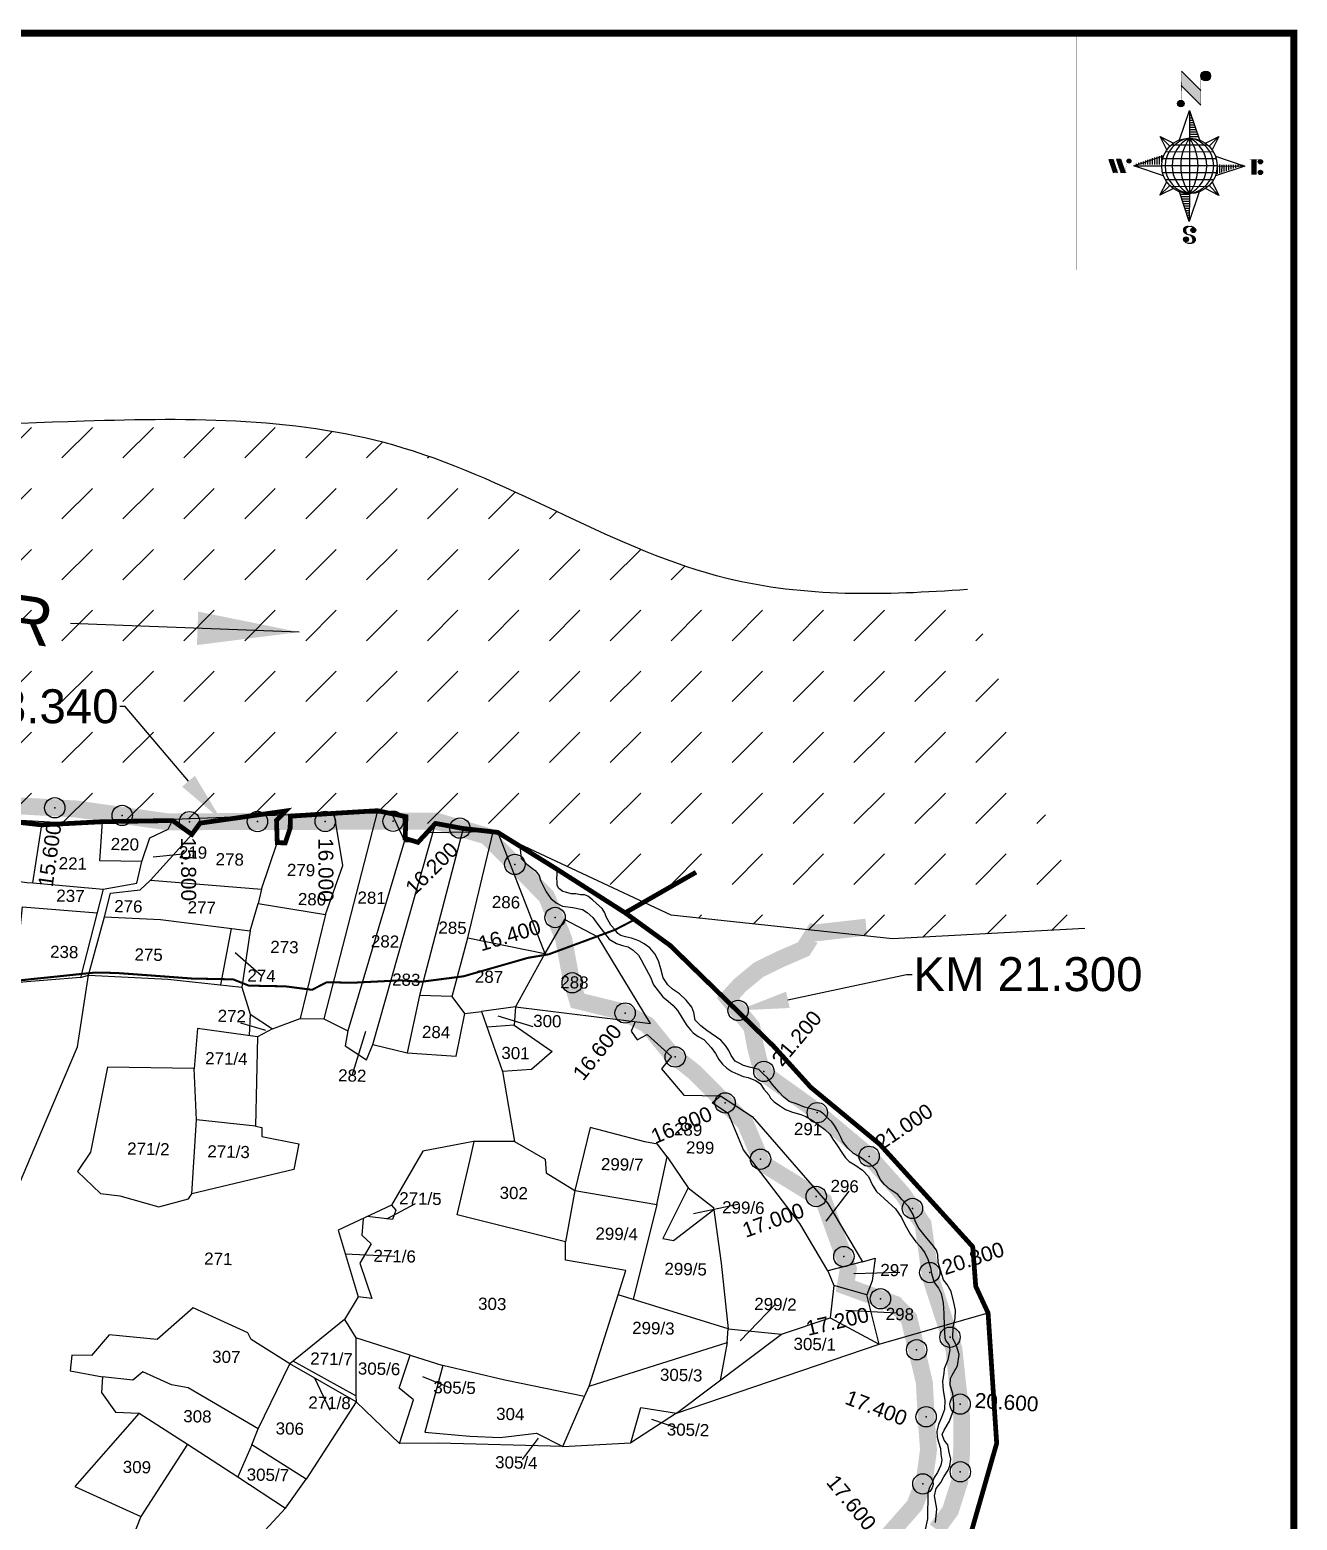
# Model space of a CAD drawing. Header units: millimetres. Extents: x 357738 to 363635, y 1840548 to 1846702.
# Drawn here: x 361767 to 363635, y 1844505 to 1846702 of the extents above; entities that cross this region are included whole.
import ezdxf
from ezdxf import colors
from ezdxf.entities.mleader import LeaderData, LeaderLine
from ezdxf.enums import TextEntityAlignment as Align
from ezdxf.math import Vec2, Vec3

# ---------------------------------------------------------------- set-up
doc = ezdxf.new("R2010")
doc.units = ezdxf.units.MM
doc.header["$PDMODE"] = 32
doc.header["$PDSIZE"] = 30
for name, color, linetype in [('BND', 6, 'Continuous'), ('bord', 1, 'Continuous'), ('CSMark', 72, 'Continuous'), ('FRL', 3, 'Continuous'), ('Plot', 7, 'Continuous'), ('ROADS', 50, 'Continuous'), ('STREAM', 4, 'Continuous'), ('TEXT', 7, 'Continuous')]:
    doc.layers.add(name, color=color, linetype=linetype)
doc.styles.get("Standard").update_dxf_attribs({"font": 'arial.ttf'})
doc.dimstyles.get("Standard").update_dxf_attribs({"dimtxt": 0.18, "dimasz": 0.18, "dimexe": 0.18, "dimexo": 0.0625, "dimgap": 0.09, "dimtad": 0, "dimtih": 1, "dimtoh": 1, "dimdec": 4, "dimzin": 0, "dimdsep": 46, "dimtxsty": 'Standard', "dimcen": 0.09, "dimadec": 0, "dimazin": 0, "dimtfac": 1, "dimtdec": 4, "dimtofl": 0, "dimtmove": 0, "dimatfit": 3, "dimfxl": 1, "dimtolj": 1, "dimtzin": 0, "dimarcsym": 0})
pattern_1 = [(267.297113149, (-8720374.938, 50637915.138), (10.5367255337, -0.497431438), [])]
pattern_2 = [(357.297113149, (-8720374.938, 50637915.138), (0.497431438, 10.5367255337), [])]

# ---------------------------------------------------------------- blocks, each defined once
blk = doc.blocks.new('*X12')
at = {"color": 0, "linetype": 'Continuous'}
for p, q in [((6321.56, 239.21), (6322.58, 240.23)), ((6321.57, 239.39), (6322.52, 240.35)), ((6321.58, 239.58), (6322.47, 240.46)), ((6321.59, 239.95), (6322.35, 240.7)), ((6321.59, 239.76), (6322.41, 240.58)), ((6321.6, 240.13), (6322.29, 240.82)), ((6321.61, 240.32), (6322.32, 241.03)), ((6321.62, 240.5), (6322.34, 241.22)), ((6321.67, 239.14), (6322.64, 240.11)), ((6321.76, 239.05), (6322.69, 239.99)), ((6321.77, 240.83), (6322.36, 241.41)), ((6321.84, 238.96), (6322.78, 239.9)), ((6321.93, 238.86), (6322.87, 239.81)), ((6322.01, 238.77), (6322.96, 239.72)), ((6322.08, 241.31), (6322.37, 241.61)), ((6322.1, 238.68), (6323.05, 239.64)), ((6322.18, 238.59), (6323.14, 239.55)), ((6322.27, 238.5), (6323.23, 239.46)), ((6322.41, 238.46), (6323.32, 239.37)), ((6322.54, 238.41), (6323.44, 239.31)), ((6322.67, 238.37), (6323.56, 239.26)), ((6322.8, 238.32), (6323.68, 239.2)), ((6322.93, 238.28), (6323.8, 239.15)), ((6323.06, 238.23), (6323.92, 239.09)), ((6323.19, 238.18), (6324.04, 239.03)), ((6323.33, 238.15), (6324.16, 238.98)), ((6323.5, 238.14), (6324.28, 238.92)), ((6323.67, 238.13), (6324.39, 238.85)), ((6323.83, 238.12), (6324.56, 238.84)), ((6324.1, 238.21), (6324.73, 238.84)), ((6324.34, 238.27), (6324.9, 238.83)), ((6324.59, 238.34), (6325.07, 238.82)), ((6324.83, 238.41), (6325.24, 238.81)), ((6325.08, 238.48), (6325.41, 238.81)), ((6325.4, 238.63), (6325.57, 238.8))]:
    blk.add_line(p, q, dxfattribs=at)
blk = doc.blocks.new('*X11')
at = {"color": 0, "linetype": 'Continuous'}
for p, q in [((6324.43, 240.3), (6324.53, 240.41)), ((6324.56, 240.26), (6324.76, 240.46)), ((6324.7, 240.22), (6325, 240.52)), ((6324.83, 240.18), (6325.23, 240.57)), ((6324.97, 240.14), (6325.45, 240.62)), ((6325.1, 240.1), (6325.63, 240.62)), ((6325.23, 240.05), (6325.8, 240.62)), ((6325.34, 239.97), (6325.98, 240.62)), ((6325.44, 239.9), (6326.1, 240.56)), ((6325.54, 239.83), (6326.22, 240.51)), ((6325.65, 239.75), (6326.35, 240.46)), ((6325.75, 239.68), (6326.47, 240.4)), ((6325.85, 239.61), (6326.59, 240.35)), ((6325.95, 239.53), (6326.72, 240.3)), ((6326.04, 239.44), (6326.84, 240.24)), ((6326.12, 239.35), (6326.96, 240.19)), ((6326.21, 239.25), (6327.06, 240.1)), ((6326.29, 239.16), (6327.14, 240.01)), ((6326.38, 239.07), (6327.22, 239.91)), ((6326.46, 238.98), (6327.3, 239.81)), ((6326.55, 238.89), (6327.38, 239.72)), ((6326.63, 238.8), (6327.46, 239.62)), ((6326.72, 238.7), (6327.54, 239.52)), ((6326.79, 238.6), (6327.62, 239.43)), ((6326.84, 238.47), (6327.7, 239.33)), ((6326.88, 238.34), (6327.78, 239.23)), ((6326.93, 238.21), (6327.85, 239.13)), ((6326.98, 238.08), (6327.85, 238.95)), ((6327, 237.93), (6327.84, 238.77)), ((6327.01, 237.76), (6327.84, 238.59)), ((6326.79, 236.48), (6327.35, 237.04)), ((6326.92, 236.78), (6327.58, 237.45)), ((6327.02, 237.6), (6327.84, 238.41)), ((6327.03, 237.43), (6327.83, 238.23)), ((6327.04, 237.26), (6327.83, 238.05)), ((6327.05, 237.09), (6327.81, 237.85))]:
    blk.add_line(p, q, dxfattribs=at)
blk = doc.blocks.new('H')
at = {"layer": 'bord', "extrusion": (0.000427885, 0.004792, 0.999988)}
h = blk.add_hatch(dxfattribs=at)
h.set_pattern_fill('LINE', color=8, scale=84.387686, angle=-2.70289, style=0)
h.set_pattern_definition(pattern_2)
h.paths.add_polyline_path([(-492.5, 785.6, -0.090992), (-448, 775.2), (-486.5, 912)])
h = blk.add_hatch(dxfattribs=at)
h.set_pattern_fill('LINE', color=8, scale=84.387686, angle=-92.70289, style=0)
h.set_pattern_definition(pattern_1)
h.paths.add_polyline_path([(-624.9, 665.1, -0.090992), (-614.5, 709.6), (-751.3, 671.1)])
h = blk.add_hatch(dxfattribs=at)
h.set_pattern_fill('LINE', color=8, scale=84.387686, angle=-92.70289, style=0)
h.set_pattern_definition(pattern_1)
h.paths.add_polyline_path([(-245.6, 647.2), (-372, 653.2, -0.090992), (-382.4, 608.7)])
h = blk.add_hatch(dxfattribs=at)
h.set_pattern_fill('LINE', color=8, scale=84.387686, angle=-2.70289, style=0)
h.set_pattern_definition(pattern_2)
h.paths.add_polyline_path([(-504.4, 532.7, -0.090992), (-548.9, 543.1), (-510.4, 406.3)])
for p, q in [((-519.4, 1020.4, -1216.8), (-434.7, 927.3, -1216.4)), ((-516.2, 1087.1, -1217.1), (-431.5, 994, -1216.7)), ((-538.3, 773.7, -1215.6), (-487, 906.2, -1216.3)), ((-487, 906.2, -1216.3), (-493, 779.8, -1215.7)), ((-487, 906.2, -1216.3), (-448.5, 769.4, -1215.7)), ((-626.7, 793.8, -1215.7), (-566.8, 760.2, -1215.6)), ((-626.7, 793.8, -1215.7), (-584.1, 747, -1215.5)), ((-598.9, 731, -1215.4), (-626.7, 793.8, -1215.7)), ((-421.3, 753.3, -1215.6), (-358.5, 781.1, -1215.7)), ((-358.5, 781.1, -1215.7), (-405.3, 738.5, -1215.5)), ((-358.5, 781.1, -1215.7), (-392.1, 721.2, -1215.4)), ((-864.7, 700.9, -1215.1), (-846.9, 637.7, -1214.9)), ((-846.9, 700.1, -1215.1), (-829.1, 636.9, -1214.9)), ((-829.1, 699.2, -1215.2), (-811.3, 636, -1214.9)), ((-829.1, 699.2, -1215.2), (-811.3, 698.4, -1215.2)), ((-811.3, 698.4, -1215.2), (-793.5, 635.2, -1214.9)), ((-751.8, 665.3, -1215), (-615, 703.8, -1215.3)), ((-378.6, 692.6, -1215.3), (-246.1, 641.4, -1215.1)), ((-751.8, 665.3, -1215), (-625.4, 659.3, -1215)), ((-619.3, 614, -1214.8), (-751.8, 665.3, -1215)), ((-246.1, 641.4, -1215.1), (-382.9, 602.9, -1214.9)), ((-372.5, 647.4, -1215.1), (-246.1, 641.4, -1215.1)), ((-213.5, 669.3, -1215.3), (-216.7, 600.8, -1214.9)), ((-197.2, 599.9, -1214.9), (-193.9, 668.4, -1215.3)), ((-639.4, 525.6, -1214.4), (-605.8, 585.5, -1214.7)), ((-639.4, 525.6, -1214.4), (-592.6, 568.1, -1214.6)), ((-576.6, 553.3, -1214.6), (-639.4, 525.6, -1214.4)), ((-371.2, 512.9, -1214.5), (-431.1, 546.5, -1214.6)), ((-371.2, 512.9, -1214.5), (-413.8, 559.7, -1214.7)), ((-399, 575.7, -1214.7), (-371.2, 512.9, -1214.5)), ((-510.9, 400.5, -1213.9), (-549.4, 537.2, -1214.5)), ((-459.6, 533, -1214.5), (-510.9, 400.5, -1213.9)), ((-504.9, 526.9, -1214.5), (-510.9, 400.5, -1213.9))]:
    blk.add_line(p, q, dxfattribs=at)
at = {"layer": 'bord', "color": 8, "linetype": 'ByBlock', "extrusion": (0.000427885, 0.004792, 0.999988)}
for p, q in [((-410.8, 744.2, -1215.5), (-578.1, 752.1, -1215.5)), ((-493, 779.8, -1215.7), (-504.9, 526.9, -1214.5)), ((-375, 679.2, -1215.3), (-619.9, 690.7, -1215.2)), ((-386.5, 711.4, -1215.4), (-605.5, 721.7, -1215.4)), ((-372.5, 647.4, -1215.1), (-625.4, 659.3, -1215)), ((-378, 615.9, -1214.9), (-622.9, 627.5, -1214.9)), ((-392.4, 584.9, -1214.8), (-611.4, 595.3, -1214.7)), ((-419.8, 554.6, -1214.6), (-587.1, 562.5, -1214.6))]:
    blk.add_line(p, q, dxfattribs=at)
at = {"layer": 'bord', "extrusion": (0.000427885, 0.004792, 0.999988), "elevation": -1212.1}
for points, const_width in [([(-522, 959.6), (-515.7, 1092.9)], 1.61), ([(-434.2, 933.1), (-427.9, 1066.5)], 1.61), ([(-870.1, 707), (-846.4, 705.9)], 0.642), ([(-793, 641), (-781.6, 693.9)], 0.642), ([(-828.6, 642.7), (-855.2, 643.9)], 0.642), ([(-828.6, 642.7), (-821, 678)], 0.642), ([(-810.8, 641.8), (-784.1, 640.6)], 0.642), ([(-222.7, 675.6), (-173.8, 673.3)], 0.706), ([(-194.8, 644.8), (-185, 644.4)], 0.706), ([(-177.1, 604.8), (-226, 607.1)], 0.706)]:
    blk.add_lwpolyline(points, dxfattribs=dict(at, const_width=const_width))
for points, const_width in [([(-413.7, 1073.1, 1), (-397.6, 1057.7, 1)], 22.3), ([(-530.3, 949.5, 1), (-519.6, 939.3, 1)], 14.8), ([(-775.9, 696.6, 1), (-769.5, 690.4, 1)], 8.9), ([(-180.1, 618, 1), (-173.1, 611.2, 1)], 9.79), ([(-177.8, 666.9, 1), (-170.8, 660.1, 1)], 9.79), ([(-489.8, 361.7, 1), (-498.1, 369.1, 1)], 11.1), ([(-525.2, 321.6, 1), (-533.4, 328.9, 1)], 11.1)]:
    blk.add_lwpolyline(points, format="xyb", close=True, dxfattribs=dict(at, const_width=const_width))
for points in [[(-537, 317.4), (-530.7, 310.5), (-519.8, 306.8), (-504.9, 306.9), (-493.9, 310), (-486.3, 317.7), (-486.5, 325.8), (-490.6, 333.3), (-493.5, 336.2), (-502.8, 340.9), (-522.5, 347.3), (-530.4, 351.6), (-533.7, 354.6), (-537.4, 362.6), (-537, 373.4), (-530, 380.7), (-520, 384.1), (-503.5, 384.2), (-492.5, 379.9), (-487.1, 373.3)], [(-522.5, 347.6), (-526.2, 353.8), (-527.8, 360.6), (-527.9, 370.6), (-525.9, 375.5), (-521.3, 381.2), (-514.5, 384.4)], [(-504.9, 306.9), (-499, 312.4), (-497, 319.4), (-497.5, 326.5), (-501.2, 335.4), (-509.2, 343.2)]]:
    blk.add_lwpolyline(points, dxfattribs=at)
at = {"layer": 'bord', "extrusion": (0.000427885, 0.004792, 0.999988)}
for centre, radius in [((-405.6, 1065.4, -1212.1), 22.3), ((-525, 944.4, -1212.1), 14.8), ((-498.4, 659.1, -1212.1), 126.6), ((-772.7, 693.5, -1212.1), 8.9), ((-176.6, 614.6, -1212.1), 9.79), ((-174.3, 663.5, -1212.1), 9.79), ((-494, 365.4, -1212.1), 11.1), ((-529.3, 325.2, -1212.1), 11.1)]:
    blk.add_circle(centre, radius, dxfattribs=at)
at = {"layer": 'bord', "color": 8, "linetype": 'ByBlock', "extrusion": (0.000427885, 0.004792, 0.999988)}
for centre, radius, start, end in [((-481.5, 658.3, -1212.1), 127.7, 94.92536, 259.66906), ((-436.8, 656.2, -1212.1), 140.8, 113.28644, 241.30798), ((-315.9, 650.5, -1212.1), 222.3, 142.58916, 212.00526), ((-560.1, 662.1, -1212.1), 140.8, 293.28644, 61.30798), ((-681, 667.8, -1212.1), 222.3, 322.58916, 32.00526), ((-515.4, 659.9, -1212.1), 127.7, 274.92536, 79.66906)]:
    blk.add_arc(centre, radius, start, end, dxfattribs=at)
at = {"layer": 'bord', "extrusion": (0.000427885, 0.004792, 0.999988)}
for points in [[(-515.7, 1092.9, -1212.1), (-431, 999.8, -1212.1), (-518.9, 1026.2, -1212.1), (-434.2, 933.1, -1212.1)], [(-864.1, 706.7, -1212.1), (-846.4, 705.9, -1212.1), (-846.3, 643.5, -1212.1), (-828.6, 642.7, -1212.1)], [(-828.6, 705, -1212.1), (-810.8, 704.2, -1212.1), (-810.8, 641.8, -1212.1), (-793, 641, -1212.1)], [(-193.4, 674.2, -1212.1), (-196.6, 605.7, -1212.1), (-213, 675.1, -1212.1), (-216.2, 606.7, -1212.1)]]:
    blk.add_solid(points, dxfattribs=at)
at = {"layer": 'bord', "extrusion": (0.000427885, 0.004792, 0.999988), "xscale": 7.977342409717546, "yscale": 7.977342408231451, "zscale": 7.977342408476333, "rotation": 138.0840426661453}
for name, p in [('*X11', (38300.5, -31929.4, -1212.1)), ('*X12', (38314.4, -31950.9, -1212.1))]:
    blk.add_blockref(name, p, dxfattribs=at)

msp = doc.modelspace()

# ---------------------------------------------------------------- hatches: boundary and pattern name
h = msp.add_hatch()
h.set_pattern_fill('DASH,_O', color=4, scale=20, angle=45)
h.set_pattern_definition([(45, (0, 0), (7e-15, 89.8025612), [63.5, -63.5])])
h.paths.add_polyline_path([(359480.5, 1846553.9), (359480.5, 1845882), (359498.8, 1845883.5), (360096, 1845862), (360175.6, 1845873.5), (360312.4, 1845904.9), (360480.1, 1845907.5), (360557.2, 1845894.3), (360821, 1845809.2), (361124.9, 1845679.8), (361436.3, 1845577.4), (361695, 1845540.3), (361829.6, 1845532.7), (362216, 1845547.5), (362300.6, 1845547), (362320.4, 1845505.3), (362339.3, 1845504.7), (362352.2, 1845518.6), (362450.3, 1845520.1), (362712.6, 1845397.4), (363038.7, 1845362.4), (363322.3, 1845377.5), (363149.3, 1845877.6), (363130, 1845876.1), (363065, 1845872.5), (363000.6, 1845871.3), (362936.8, 1845873.1), (362873.9, 1845879), (362811.9, 1845889.7), (362750.9, 1845905.9), (362690.9, 1845927.1), (362631.5, 1845951.9), (362572.5, 1845978.9), (362513.5, 1846006.6), (362454.2, 1846033.8), (362394.4, 1846059.1), (362333.7, 1846080.9), (362272, 1846098.2), (362209.1, 1846110.9), (362145.4, 1846119.6), (362081, 1846124.8), (362016.1, 1846127.4), (361950.9, 1846127.7), (361885.6, 1846126.6), (361820.4, 1846124.5), (361755.4, 1846122), (361690.5, 1846119.2), (361625.8, 1846116.3), (361561.3, 1846113.4), (361496.8, 1846110.8), (361432.5, 1846108.6), (361368.3, 1846106.9), (361304.2, 1846106), (361240.1, 1846106), (361176.1, 1846107.1), (361112.1, 1846109.5), (361048.1, 1846113.3), (360984.1, 1846118.4), (360920.1, 1846125), (360856.1, 1846132.8), (360792, 1846141.8), (360727.9, 1846152), (360663.8, 1846163.4), (360600.1, 1846176.8), (360537.5, 1846193.1), (360476.5, 1846213.5), (360417.7, 1846238.9), (360361.5, 1846269.7), (360307.1, 1846304.2), (360253.4, 1846340.5), (360199.5, 1846376.3), (360144.5, 1846409.7), (360087.5, 1846438.9), (360028.6, 1846464.1), (359968, 1846485.8), (359905.9, 1846504.6), (359842.6, 1846520.9), (359778.3, 1846535.3), (359713.4, 1846547.6), (359648.4, 1846556.4), (359583.7, 1846560.7), (359519.9, 1846559.2)])

# ---------------------------------------------------------------- linework, layer by layer
for points, const_width in [([(357742.7, 1846697.5), (363630.4, 1846697.5), (363630.4, 1840553.4), (357742.7, 1840553.4)], 10), ([(363630.4, 1846697.5), (363309.5, 1846697.5), (363309.5, 1846348.8), (363630.4, 1846348.8)], 0.262)]:
    msp.add_lwpolyline(points, close=True, dxfattribs=dict(const_width=const_width))
at = {"color": 4}
msp.add_lwpolyline([(363322.3, 1845377.5), (363038.7, 1845362.4), (362712.6, 1845397.4), (362450.3, 1845520.1), (362352.2, 1845518.6), (362339.3, 1845504.7), (362320.4, 1845505.3), (362300.6, 1845547), (362216, 1845547.5), (361829.6, 1845532.7), (361695, 1845540.3), (361436.3, 1845577.4), (361124.9, 1845679.8), (360821, 1845809.2), (360557.2, 1845894.3), (360480.1, 1845907.5), (360312.4, 1845904.9), (360175.6, 1845873.5), (360096, 1845862), (359498.8, 1845883.5), (359480.5, 1845882)], dxfattribs=at)
msp.add_open_spline([(363149.3, 1845877.4), (363028, 1845868.6), (362737.3, 1845861.6), (362342.9, 1846131.5), (361754.6, 1846130), (361221.5, 1846087.1), (360745.8, 1846143.6), (360403.7, 1846216.2), (360146.2, 1846435.8), (359821.7, 1846534.2), (359586.4, 1846570.7), (359480.5, 1846554.8)], degree=3, knots=[2558.337552, 2558.337552, 2558.337552, 2558.337552, 2917.580945, 3432.028985, 3904.205199, 4642.49363, 5040.443251, 5342.292141, 5671.412453, 6026.576286, 6355.187391, 6355.187391, 6355.187391, 6355.187391], dxfattribs=at)
for p in [(361804, 1845555.6), (361903.3, 1845544.3), (362002.7, 1845535.1), (362102.7, 1845535.3), (362202.7, 1845535.6), (362302.7, 1845535.8), (362401.2, 1845525.6), (362482.1, 1845472.2), (362541.4, 1845393.9), (362566.8, 1845297.6), (362644.7, 1845253.1), (362811.3, 1845256.9), (362718.6, 1845188.3), (362849.3, 1845167), (362792, 1845120.6), (362928, 1845106.2), (362844.3, 1845037.6), (363004.4, 1845041.8), (362926.4, 1844982.6), (363068.2, 1844965), (362967.1, 1844894), (363093.8, 1844870.5), (363021, 1844831.8), (363123.6, 1844775.1), (363074.4, 1844756.6), (363138.4, 1844676.5), (363088.4, 1844657.9), (363138.8, 1844576.8), (363083.6, 1844558.9)]:
    msp.add_point(p)
at = {"layer": 'BND', "lineweight": 30, "const_width": 7}
for points in [[(363154.9, 1844487.9), (363192.4, 1844618.7), (363179.7, 1844811), (363161.5, 1844850.2), (363157.1, 1844908.5), (363020.3, 1845059.3), (362918.3, 1845143.6), (362863, 1845204.7), (362710.9, 1845352.8), (362644.7, 1845400.8), (362544.3, 1845465), (362456.9, 1845519.4), (362405.8, 1845525.1), (362365.1, 1845532.6), (362339.3, 1845504.7), (362320.5, 1845510.4), (362321.6, 1845542.6), (362279.5, 1845551.3), (362216, 1845547.5), (362151.2, 1845543.2), (362150.9, 1845525.5), (362143.7, 1845503.8), (362131.9, 1845504.2), (362130.8, 1845537), (362144.2, 1845550.9), (362018.1, 1845533), (362006, 1845516.3), (361977.5, 1845536.8), (361874.4, 1845535.1), (361784.7, 1845530.4), (361605.3, 1845550.2)], [(362644.7, 1845400.8), (362749.2, 1845460.6)]]:
    msp.add_lwpolyline(points, dxfattribs=at)
at = {"layer": 'FRL', "color": 84}
for points in [[(361733.3, 1845559.4, 25, 25, 0), (361834.9, 1845553.9, 25, 25, 0), (361970, 1845535, 25, 25, 0), (362366, 1845536, 25, 25, 0), (362440.7, 1845513.9, 25, 25, 0), (362528.7, 1845425.3, 25, 25, 0), (362553.6, 1845363.5, 25, 25, 0), (362554.2, 1845361.9, 25, 25, 0), (362565, 1845303.4, 25, 25, 0), (362574.7, 1845271.2, 25, 25, 0), (362641.4, 1845254.8, 25, 25, 0), (362677.7, 1845235.5, 25, 25, 0), (362711.2, 1845194.2, 25, 25, 0), (362746.9, 1845165.8, 25, 25, 0), (362820, 1845092.5, 25, 25, 0), (362821.4, 1845091.6, 25, 25, 0), (362846.8, 1845031.6, 25, 25, 0), (362937.7, 1844975.6, 25, 25, 0), (362973.7, 1844875.8, 25, 25, 0), (362969.3, 1844850.5, 25, 25, 0), (363042.9, 1844823.8, 25, 25, 0), (363063, 1844802.9, 25, 25, 0), (363073, 1844762.6, 25, 25, 0), (363085.8, 1844708, 25, 25, 0), (363088.3, 1844660.1, 25, 25, 0), (363091.9, 1844608.8, 25, 25, 0), (363085.9, 1844564.9, 25, 25, 0), (363071.7, 1844527.6, 25, 25, 0), (363043, 1844495, 25, 25, 0), (363001, 1844447.5, 25, 25, 0)], [(363103.7, 1844491.8, 25, 25, 0), (363124, 1844519.2, 25, 25, 0), (363137.9, 1844562.6, 25, 25, 0), (363140.8, 1844608.8, 25, 25, 0), (363140.8, 1844657.2, 25, 25, 0), (363135.1, 1844703.4, 25, 25, 0), (363129.4, 1844757.2, 25, 25, 0), (363105.9, 1844829.5, 25, 25, 0), (363094.8, 1844863.3, 25, 25, 0), (363090.2, 1844897.3, 25, 25, 0), (363083.8, 1844942, 25, 25, 0), (363054.1, 1844985.9, 25, 25, 0), (363003.2, 1845043.2, 25, 25, 0), (362915.8, 1845116.4, 25, 25, 0), (362851.9, 1845162, 25, 25, 0), (362843, 1845178.8, 25, 25, 0), (362836.7, 1845204, 25, 25, 0), (362831.4, 1845232.6, 25, 25, 0), (362796.5, 1845275, 25, 25, 0), (362814.1, 1845294.2, 25, 25, 0), (362841.4, 1845316.8, 25, 25, 0), (362873.5, 1845332.5, 25, 25, 0), (362907.8, 1845347.4, 25, 25, 0), (362922.9, 1845371.3, 25, 25, 0), (362924, 1845371, 25, 25, 0), (363000.2, 1845379.7, 25, 25, 0)]]:
    msp.add_lwpolyline(points, format="xyseb", dxfattribs=at)
at = {"layer": 'Plot'}
for points in [[(362279.5, 1845551.3), (362200.4, 1845244.5)], [(361597.8, 1845469.4), (361762.8, 1845445.7), (361771.5, 1845445.2), (361784.7, 1845530.4)], [(361771.5, 1845445.2), (361875.2, 1845435.8), (361925, 1845444.3), (361932.4, 1845476.3), (361870.6, 1845477.4), (361874.4, 1845535.1)], [(361932.4, 1845476.3), (361944.3, 1845511.5), (361971.2, 1845524.2), (361977.5, 1845536.8)], [(362108.8, 1845435.5), (362103.9, 1845414.6), (362202.9, 1845398.4), (362228.8, 1845470.7), (362216, 1845547.5)], [(362272.7, 1845206.6), (362365.1, 1845532.6)], [(361853.9, 1845309), (361877.2, 1845394.7), (361886.2, 1845429.9), (361929.8, 1845434.5), (361945.1, 1845448.7), (362006, 1845516.3)], [(361945.1, 1845448.7), (362108.8, 1845435.5), (362131.9, 1845504.2)], [(362320.5, 1845510.4), (362236.1, 1845226.7)], [(362405.8, 1845525.1), (362341.8, 1845279)], [(362413, 1845363.9), (362450.3, 1845520.1)], [(362456.9, 1845519.4), (362526.5, 1845340.7)], [(361949, 1845483.5), (361992.7, 1845487.6)], [(361875.2, 1845435.8), (361842.1, 1845305.3), (361853.9, 1845309)], [(361842.1, 1845305.3), (361744.7, 1845297.5), (361756.3, 1845409.5), (361866.4, 1845400.7)], [(361877.2, 1845394.7), (361959.9, 1845390.7), (362091.8, 1845374.3), (362103.9, 1845414.6)], [(362202.9, 1845398.4), (362165.7, 1845244.9)], [(362064, 1845377.8), (362048.1, 1845294.7)], [(362091.8, 1845374.3), (362079.6, 1845291.4)], [(362482.9, 1845262.3), (362682.3, 1845237.5), (362605, 1845365), (362555.2, 1845390.7), (362526.5, 1845340.7)], [(362389.9, 1845277.2), (362413, 1845363.9), (362526.5, 1845340.7), (362482.9, 1845262.3), (362433.1, 1845255.2)], [(362108.7, 1845308.1), (362069.7, 1845342)], [(361597.1, 1844477.3), (361680.6, 1844785.1), (361715.1, 1844916), (361784.5, 1845078.5), (361837.3, 1845203), (361853.9, 1845309), (361970.4, 1845303), (362079.6, 1845291.4), (362091.8, 1845251.3), (362124.9, 1845229.8), (362102.6, 1845218.2), (362014.3, 1845230.2), (362009.3, 1845171.1), (361881.7, 1845173.3), (361856.7, 1845048.1), (361837.6, 1845019.6), (361871.3, 1844986.9), (361899.8, 1844983.6), (361957.1, 1844967.6), (362001.2, 1844979), (362006, 1844986.6), (362013.1, 1845095.6), (362009.3, 1845171.1)], [(362124.9, 1845229.8), (362165.7, 1845244.9), (362200.4, 1845244.5), (362236.1, 1845226.7), (362232.1, 1845204.5), (362263.4, 1845184.2), (362272.7, 1845206.6), (362323.2, 1845194.5), (362395.6, 1845189.5), (362408.3, 1845252.3), (362389.9, 1845277.2), (362341.8, 1845279), (362323.2, 1845194.5)], [(362482.9, 1845262.3), (362480.9, 1845235.3), (362441.2, 1845232.1)], [(362408.3, 1845252.3), (362433.1, 1845255.2), (362464.1, 1845166.7), (362481.8, 1845063.6), (362421, 1845063.7), (362346.3, 1845049.4), (362300.3, 1844969.9), (362221.7, 1844933), (362251.4, 1844834.5), (362231.2, 1844801.5), (362150.3, 1844735.7), (362093.6, 1844772), (362088.5, 1844781.5), (362008.1, 1844818.5), (361955, 1844771.9), (361884.1, 1844778.7), (361858.3, 1844748.4), (361829.3, 1844748.7), (361826.7, 1844725.6), (361874.4, 1844716.7), (361872.9, 1844693.9), (361893.6, 1844664.7), (361928.3, 1844663.1), (361833.5, 1844555), (361930.6, 1844511), (361918, 1844478.4)], [(362091.8, 1845251.3), (362090.4, 1845219.9)], [(362509, 1845232.7), (362457.7, 1845248.5)], [(362659.6, 1845240.3), (362653.8, 1845226.3), (362662.4, 1845213.8), (362677, 1845221.2), (362713, 1845189.1), (362698.2, 1845171), (362731.1, 1845132.2), (362785.5, 1845131.2), (362831.8, 1845100.5), (362893.9, 1845029.5), (362943.3, 1844972.3), (362994.7, 1844886.3), (363013.1, 1844891.6), (363008.9, 1844858.4), (363001, 1844837.8)], [(362102.6, 1845218.2), (362099.9, 1845086.5), (362013.1, 1845095.6)], [(362077.5, 1845238.8), (362114.8, 1845227.8)], [(362242.5, 1845160.9), (362262.4, 1845226.5)], [(362480.9, 1845235.3), (362537.2, 1845196.2), (362506.8, 1845169.6), (362464.1, 1845166.7)], [(362943.3, 1844873), (362902.1, 1844942.8), (362819.4, 1845051.4), (362797.3, 1845104.6), (362773.2, 1845120.5), (362785.5, 1845131.2)], [(362099.9, 1845086.5), (362109.3, 1845084.3), (362109.2, 1845071.2), (362163.9, 1845060.2), (362156.5, 1845022.6), (362006, 1844986.6)], [(362570.7, 1844991.4), (362691.2, 1844970.8), (362706.7, 1845040.9), (362692.6, 1845059.8), (362673.9, 1845063), (362593.2, 1845084.2), (362570.7, 1844991.4)], [(362585, 1844687.8), (362591.9, 1844702.8), (362634.3, 1844837.8), (362645.5, 1844873.7), (362556.6, 1844888.7), (362556.8, 1844915.8), (362396.9, 1844955.5), (362416.2, 1845037.2), (362422.4, 1845063.7)], [(362481.8, 1845063.6), (362526.7, 1845037.5), (362528.3, 1845017.3), (362570.7, 1844991.4), (362556.8, 1844915.8)], [(362706.7, 1845040.9), (362737.6, 1844995.6), (362775.1, 1844966.2), (362786.4, 1844884.1), (362796.8, 1844787.7)], [(362737.6, 1844995.6), (362700.1, 1844920.7), (362715.8, 1844917.6), (362775.5, 1844963.3)], [(362940.8, 1844946.1), (362975, 1844990.7)], [(362300.3, 1844969.9), (362306.9, 1844962.7), (362302, 1844948.9), (362264.5, 1844953.1)], [(362293.6, 1844949.9), (362335.8, 1844972.4)], [(362691.2, 1844970.8), (362656.5, 1844831)], [(362745.4, 1844957.7), (362810.8, 1844971.1)], [(362258.5, 1844950.3), (362256.5, 1844925.8), (362270.3, 1844912.8), (362253.8, 1844884.4), (362271.3, 1844832.3), (362251.4, 1844834.5)], [(362232.2, 1844898.2), (362305, 1844894.7)], [(362994.7, 1844886.3), (362943.3, 1844873), (362952.4, 1844851.4)], [(362981.7, 1844869.3), (363049.4, 1844871.1)], [(362720.4, 1844663.4), (362875.1, 1844779.5), (362946.8, 1844803.5), (363019.4, 1844764.9), (363001, 1844837.8), (362952.4, 1844851.4), (362946.8, 1844803.5)], [(362794.9, 1844767.4), (362796.8, 1844787.7), (362634.3, 1844837.8)], [(362814.4, 1844769.8), (362866.3, 1844823.8)], [(362231.2, 1844801.5), (362247.7, 1844774.5), (362247.6, 1844688.9), (362155.2, 1844739.7)], [(362720.4, 1844663.4), (363019.4, 1844764.9), (363179.7, 1844811)], [(362970.1, 1844815), (363044.5, 1844811.3)], [(362796.8, 1844787.7), (362875.1, 1844779.5)], [(362248, 1844680), (362311.9, 1844618.3), (362332.6, 1844682.9), (362311.6, 1844700), (362327.8, 1844748.9), (362247.7, 1844774.5)], [(362591.9, 1844702.8), (362794.9, 1844767.4), (362784.6, 1844711.6)], [(362103.7, 1844639.9), (362150.3, 1844735.7)], [(362247.6, 1844688.9), (362248, 1844680), (362150.3, 1844735.7)], [(362327.8, 1844748.9), (362375.9, 1844733.6), (362349.3, 1844635.1), (362415.9, 1844629.2), (362460.3, 1844627.3), (362514, 1844633.6), (362552.7, 1844614.1), (362369.6, 1844619), (362311.9, 1844618.3)], [(362094.5, 1844616.6), (362103.7, 1844639.9), (362000.7, 1844700.7), (361976.1, 1844704.8), (361933.9, 1844724.1), (361919.2, 1844712), (361874.4, 1844716.7)], [(362186.6, 1844715.1), (362209.5, 1844667.4)], [(362346.2, 1844717.1), (362385.9, 1844700.9)], [(362552.7, 1844614.1), (362585, 1844687.8), (362467.4, 1844711.7), (362375.9, 1844733.6)], [(362248, 1844680), (362174.6, 1844566)], [(362552.7, 1844614.1), (362653, 1844619.6), (362667.7, 1844671.5), (362720.4, 1844663.4), (362653, 1844619.6)], [(361928.3, 1844663.1), (361999.6, 1844617.4), (361930.6, 1844511)], [(362683.8, 1844654.2), (362721, 1844641.8)], [(362516.3, 1844626.3), (362492.9, 1844595.1)], [(361999.6, 1844617.4), (362073.9, 1844569.2), (362143.9, 1844523.3), (362089.6, 1844464.4), (362094.8, 1844402.9), (362069.3, 1844366.6)], [(362143.9, 1844523.3), (362174.6, 1844566), (362094.5, 1844616.6), (362073.9, 1844569.2)]]:
    msp.add_lwpolyline(points, dxfattribs=at)
at = {"layer": 'ROADS', "color": 40, "const_width": 3}
msp.add_lwpolyline([(362658.6, 1845390.7), (362629.9, 1845375.8), (362573.1, 1845354.8), (362532.2, 1845339.7), (362501.4, 1845334.4), (362460.6, 1845322.7), (362406.4, 1845307.2), (362372.3, 1845302.8), (362343.6, 1845299.1), (362313.6, 1845301.2), (362272.7, 1845299.2), (362242.4, 1845297.7), (362204.9, 1845298.5), (362183.2, 1845287.3), (362143.9, 1845292.4), (362117.9, 1845292.9), (362089.8, 1845293.5), (362066.9, 1845302.7), (362037.4, 1845303.3), (362006.3, 1845303.9), (361944.7, 1845308.5), (361895.1, 1845312.1), (361864.3, 1845312.8), (361834.3, 1845309.8), (361843.5, 1845310.7), (361791.9, 1845305.3), (361771.1, 1845303.2), (361771.1, 1845303.2), (361750.8, 1845301)], dxfattribs=at)
at = {"layer": 'STREAM', "color": 4}
for points in [[(362489.4, 1845499.2), (362491.5, 1845480.9), (362499.6, 1845472.5), (362512.3, 1845463.1), (362517.8, 1845455.9), (362519.9, 1845448.3), (362528.2, 1845431.8), (362535.4, 1845422), (362542.8, 1845415.4), (362552.4, 1845410.8), (362567.6, 1845408.6), (362581.8, 1845405.5), (362588.7, 1845401.3), (362597.1, 1845394), (362604.6, 1845383.5), (362617.9, 1845366.3), (362621.2, 1845361.9), (362631.9, 1845355.5), (362640.9, 1845352.4), (362649.3, 1845350.8), (362656.5, 1845345.8), (362664.6, 1845338.3), (362668.5, 1845331.6), (362672.6, 1845323.1), (362682.3, 1845305.9), (362686.7, 1845294.8), (362693.3, 1845285.9), (362700.1, 1845277.1), (362707.9, 1845270.4), (362715.3, 1845264), (362721.9, 1845257), (362727, 1845248.7), (362732.1, 1845240.2), (362735.5, 1845234.6), (362741.1, 1845228.2), (362745, 1845223.8), (362752.6, 1845218.3), (362760.8, 1845214), (362766.4, 1845207.7), (362771.4, 1845202.2), (362777.8, 1845193.4), (362782.9, 1845184.6), (362788.4, 1845177.5), (362794.7, 1845171.6), (362802, 1845166.7), (362811, 1845162.9), (362818.5, 1845159.7), (362825.9, 1845157.9), (362837.1, 1845153.6), (362843.8, 1845149), (362849.2, 1845141), (362856.7, 1845132.5), (362859.1, 1845127.6), (362862.9, 1845123.7), (362864.5, 1845122), (362871, 1845117.7), (362881.1, 1845110.9), (362891.4, 1845106.8), (362903.8, 1845103.7), (362911.2, 1845100.5), (362920.5, 1845095.3), (362939.3, 1845081.5), (362946.3, 1845074.3), (362951, 1845067.2), (362956.7, 1845058.6), (362965.1, 1845046.1), (362969.4, 1845039.7), (362975.1, 1845034.3), (362983.5, 1845029.3), (362994.4, 1845021.6), (363003.3, 1845012), (363009.1, 1844999.1), (363015.4, 1844990), (363032.5, 1844974.4), (363043.4, 1844964.4), (363052.3, 1844951.5), (363057.6, 1844940.3), (363065.5, 1844926.7), (363073.3, 1844915.9), (363079.7, 1844909.1), (363086.7, 1844899.4), (363091.1, 1844890.1), (363094.9, 1844878.1), (363096.3, 1844869.2), (363100.4, 1844855.7), (363106.5, 1844847.5), (363110.7, 1844839.4), (363113.3, 1844826), (363114.3, 1844810.1), (363115.2, 1844790.9), (363115.9, 1844774.4), (363117.5, 1844769.7), (363121.7, 1844764.6), (363123.2, 1844756.7), (363120.5, 1844741.7), (363115.2, 1844728.4), (363114.3, 1844721.9), (363112.7, 1844710.4), (363113.7, 1844696.6), (363116.2, 1844682.2), (363115.3, 1844668.5), (363111, 1844656.6), (363106.6, 1844646.5), (363104.1, 1844636.6), (363104.6, 1844627.8), (363106.4, 1844620.5), (363109.5, 1844611.3), (363109.9, 1844602.8), (363111.7, 1844593.7), (363109.9, 1844586.5), (363105, 1844575.9), (363100.4, 1844568.2), (363097.7, 1844561.4), (363093.2, 1844553.5), (363090.7, 1844545.8), (363090.4, 1844507.6), (363087.2, 1844491.6)], [(363102.3, 1844502.1), (363104, 1844522.2), (363100.7, 1844541.5), (363103.1, 1844552.3), (363110, 1844560.8), (363114.4, 1844569.4), (363120.8, 1844579.1), (363123.3, 1844585.4), (363124.8, 1844595.6), (363122.5, 1844605.5), (363120.2, 1844616.4), (363114.9, 1844623.4), (363112.2, 1844632), (363114.8, 1844638.2), (363122.6, 1844651.3), (363125.7, 1844659.7), (363129.1, 1844668.8), (363129.3, 1844677.5), (363127.6, 1844692.1), (363124, 1844704.7), (363124.2, 1844714.5), (363126.8, 1844719.2), (363130.8, 1844726.3), (363134.7, 1844733.2), (363136.9, 1844749.6), (363133.2, 1844762.5), (363128, 1844774), (363128.3, 1844790.2), (363131.4, 1844802.7), (363131.7, 1844815.2), (363129, 1844826.5), (363125.4, 1844842.5), (363119.2, 1844853), (363114, 1844860), (363109.6, 1844874), (363106.1, 1844885.4), (363105.4, 1844896.4), (363103.5, 1844903.3), (363097.5, 1844911.7), (363086.8, 1844924), (363077.6, 1844935.8), (363072.7, 1844945.1), (363069.3, 1844956), (363062.2, 1844967.9), (363052.4, 1844978.4), (363046.7, 1844985.5), (363035.5, 1844992.9), (363027.2, 1845000.2), (363021.4, 1845006.5), (363018.9, 1845012.1), (363014.5, 1845021.6), (363006.4, 1845029.9), (363000.2, 1845034.4), (362989.9, 1845041.8), (362981.3, 1845046.2), (362973.2, 1845054), (362965, 1845064.1), (362962.8, 1845070.2), (362958.4, 1845079), (362953.1, 1845087.1), (362949.6, 1845092.5), (362944.6, 1845097.3), (362937.7, 1845104), (362931.7, 1845108.3), (362923, 1845111.1), (362909, 1845114.4), (362897.3, 1845119.3), (362886.3, 1845122.7), (362878.4, 1845129.1), (362871.4, 1845137), (362861.3, 1845148.4), (362854.8, 1845157.3), (362847.5, 1845164.1), (362841.7, 1845169.6), (362827.8, 1845173.5), (362819.3, 1845175.9), (362813, 1845179), (362806.7, 1845182.2), (362800.8, 1845190.5), (362797.7, 1845197.8), (362792.8, 1845205.4), (362785.8, 1845213), (362765.2, 1845227.2), (362756.3, 1845234.1), (362747.7, 1845242.6), (362745.8, 1845253.7), (362743.2, 1845261.8), (362734.7, 1845272.2), (362724.6, 1845281.3), (362714.4, 1845288), (362707.4, 1845294.6), (362700.7, 1845304.9), (362697.2, 1845318.4), (362694.1, 1845330.1), (362688.5, 1845340.1), (362681.2, 1845349.2), (362672.9, 1845355.3), (362665, 1845359.5), (362653.9, 1845363.4), (362645.2, 1845365.5), (362638.2, 1845367.2), (362634.1, 1845370.4), (362629.9, 1845375.8), (362623.7, 1845382.6), (362616.9, 1845395.1), (362614.7, 1845400.9), (362610.6, 1845407.4), (362602.7, 1845414.6), (362596.8, 1845419.9), (362589.5, 1845425.1), (362584.8, 1845427.3), (362578.7, 1845427.4), (362572.1, 1845428.7), (362565.2, 1845428.9), (362556.6, 1845431.2), (362553.1, 1845432.1), (362547.1, 1845436.8), (362544.5, 1845441), (362544.6, 1845446.8), (362543.8, 1845450.9), (362545.1, 1845465.6)]]:
    msp.add_lwpolyline(points, dxfattribs=at)

# ---------------------------------------------------------------- block references
at = {"xscale": 0.3233440152493561, "yscale": 0.3233440152835101, "zscale": 0.3233440152781714, "rotation": 2.579586867226417}
msp.add_blockref('H', (363647.2, 1846298.1, 392.6), dxfattribs=at)

# ---------------------------------------------------------------- texts
at = {"layer": 'CSMark', "color": 1}
for s, rotation, p in [('15.600', 82.0372, (361803, 1845532.6)), ('16.200', 44.8105, (362392.9, 1845499.2)), ('16.400', 16.6514, (362519.4, 1845381.3)), ('16.600', 51.5208, (362632.8, 1845232.3)), ('16.800', 22.9414, (362771, 1845106.4)), ('17.000', 19.8378, (362907.2, 1844963.8)), ('17.200', 13.1642, (363003.3, 1844809.2)), ('17.400', 339.1506, (363058.9, 1844654.3)), ('17.600', 309.4312, (363008.2, 1844495.1))]:
    msp.add_text(s, height=22, rotation=rotation, dxfattribs=at).set_placement(p, align=Align.MIDDLE_RIGHT)
for s, rotation, p in [('15.800', 270.1447, (362001.1, 1845512.1)), ('16.000', 270.1447, (362203.5, 1845511)), ('21.200', 50.0317, (362867.3, 1845179.8)), ('21.000', 34.0723, (363016.8, 1845059.4)), ('20.800', 18.0599, (363112.8, 1844877)), ('20.600', 356.4407, (363160.1, 1844682.3))]:
    msp.add_text(s, height=22, rotation=rotation, dxfattribs=at).set_placement(p, align=Align.MIDDLE_LEFT)
at = {"layer": 'Plot'}
for s, p in [('220', (361907.3, 1845501.9)), ('221', (361830.6, 1845473.6)), ('219', (362007.7, 1845489.8)), ('278', (362061.9, 1845479.6)), ('279', (362167, 1845463.8)), ('237', (361827.1, 1845425.8)), ('276', (361912.4, 1845410.4)), ('277', (362020.6, 1845408.7)), ('280', (362183.2, 1845420.8)), ('281', (362271, 1845423)), ('286', (362469.1, 1845416.5)), ('285', (362390.3, 1845378.8)), ('238', (361817.9, 1845343.1)), ('273', (362142.5, 1845350.3)), ('282', (362290.8, 1845358.7)), ('275', (361942.3, 1845339.1)), ('274', (362108.7, 1845308.1)), ('283', (362322.1, 1845302.2)), ('287', (362444.1, 1845306.5)), ('288', (362570, 1845298.3)), ('272', (362064.9, 1845248.7)), ('300', (362530, 1845241.2)), ('284', (362366.1, 1845225)), ('301', (362483.1, 1845194)), ('271/4', (362056.9, 1845186)), ('282', (362242.5, 1845160.9)), ('289', (362737.6, 1845081.3)), ('291', (362914.4, 1845082)), ('271/2', (361941.9, 1845052.8)), ('271/3', (362060.2, 1845048.7)), ('299', (362755.3, 1845054.7)), ('299/7', (362640.3, 1845029.9)), ('296', (362968.3, 1844997.9)), ('271/5', (362342.9, 1844979.5)), ('302', (362480.5, 1844987.8)), ('299/6', (362818.9, 1844966.2)), ('299/4', (362632.2, 1844927.5)), ('271', (362045, 1844890.7)), ('271/6', (362305, 1844894.7)), ('299/5', (362733.9, 1844875.6)), ('297', (363041.8, 1844874)), ('303', (362448.8, 1844824.3)), ('299/2', (362866.3, 1844823.8)), ('298', (363049.7, 1844809.2)), ('299/3', (362686.3, 1844788.5)), ('305/1', (362924.2, 1844764.9)), ('307', (362056.8, 1844746.2)), ('271/7', (362211.8, 1844743.3)), ('305/6', (362282, 1844728.6)), ('305/3', (362727.3, 1844719.4)), ('305/5', (362393.3, 1844700.9)), ('271/8', (362209, 1844678.5)), ('304', (362475.4, 1844661.9)), ('308', (362014.2, 1844658.5)), ('306', (362150.4, 1844640.5)), ('305/2', (362737.4, 1844638.7)), ('309', (361925, 1844583.7)), ('305/7', (362118.1, 1844572.3)), ('305/4', (362484.3, 1844590.4))]:
    msp.add_text(s, height=17.89, rotation=358.8198, dxfattribs=at).set_placement(p, align=Align.MIDDLE_CENTER)
at = {"layer": 'TEXT', "color": 4}
msp.add_text('KRISHNA RIVER', height=70, rotation=351.8809, dxfattribs=at).set_placement((361042.6, 1845900.2))

# ---------------------------------------------------------------- leaders
at = {"color": 4}
msp.add_leader([(362164.3, 1845814.6), (361827, 1845827.1)], dimstyle='Standard', override={"dimasz": 150}, dxfattribs=at)
at = {"color": 5}
ml = msp.add_multileader_mtext('Standard', dxfattribs=at)
ml.set_content('FRL+53.340', color=5)
ml.set_leader_properties()
ml.build(insert=Vec2(0, 0))
ml.multileader.update_dxf_attribs({"arrow_head_size": 75})
ctx = ml.context
ctx.base_point, ctx.char_height, ctx.arrow_head_size, ctx.plane_origin = Vec3(361518.6, 1845704.9), 50, 75, Vec3(361500.5, 1845916.8)
ctx.text_align_type = 2
notes = []
notes.append((ctx, [(1, (1, 1, 0), (361907.9, 1845704.9), (-1, 0), 8, [(0, [(362049.5, 1845537.5)], 0, [])])]))
ctx.mtext.insert, ctx.mtext.alignment, ctx.mtext.flow_direction = Vec3(361897.9, 1845730.3), 3, 5
ml = msp.add_multileader_mtext('Standard', dxfattribs=at)
ml.set_content('KM 21.300', color=5)
ml.set_leader_properties()
ml.build(insert=Vec2(0, 0))
ml.multileader.update_dxf_attribs({"arrow_head_size": 75})
ctx = ml.context
ctx.base_point, ctx.char_height, ctx.arrow_head_size, ctx.plane_origin = Vec3(363067.6, 1845310), 50, 75, Vec3(363020.8, 1845438)
notes.append((ctx, [(0, (1, 1, 0), (363059.6, 1845310), (1, 0), 8, [(0, [(362811.3, 1845256.9)], 0, [])])]))
ctx.mtext.insert, ctx.mtext.flow_direction = Vec3(363069.6, 1845335.4), 5
for ctx, leaders in notes:
    for number, flags, end, landing, length, lines in leaders:
        leader = LeaderData()
        leader.index, (leader.has_last_leader_line, leader.has_dogleg_vector, leader.attachment_direction) = number, flags
        leader.last_leader_point, leader.dogleg_vector, leader.dogleg_length = Vec3(end), Vec3(landing), length
        for number, points, colour, breaks in lines:
            line = LeaderLine()
            line.index, line.vertices, line.color, line.breaks = number, Vec3.list(points), colors.encode_raw_color(colour), breaks
            leader.lines.append(line)
        ctx.leaders.append(leader)

doc.saveas('drawing.dxf')
